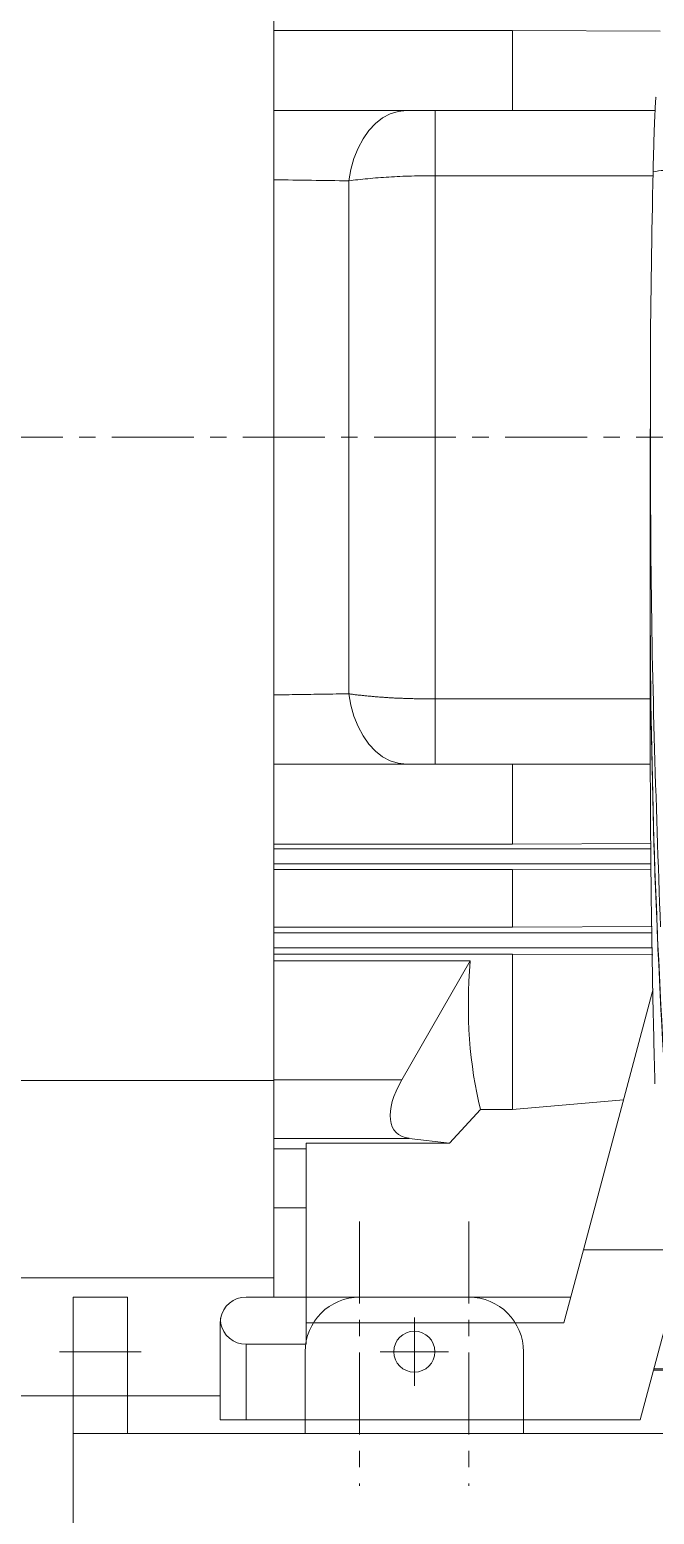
# Model space of a CAD drawing. Header units: inches. Extents: x -48 to 250, y -21 to 207.
# Drawn here: x 20.46 to 26.18, y 52.93 to 66.52 of the extents above; entities that cross this region are included whole.
import ezdxf

# ---------------------------------------------------------------- set-up
doc = ezdxf.new("R2010")
doc.units = ezdxf.units.IN
doc.header["$MEASUREMENT"] = 0
doc.linetypes.add('CENTERX2', pattern=[0.8, 0.5, -0.1, 0.1, -0.1])
doc.layers.add('Centerline', color=5, linetype='CENTERX2', lineweight=5)

# ---------------------------------------------------------------- blocks, each defined once
blk = doc.blocks.new('HHI 365TS FRONT VIEW')
at = {"color": 7, "linetype": 'Continuous', "lineweight": 5}
for p, q in [((-22.646, -5.892), (-22.646, 5.892)), ((-22.646, 3.725), (-20.461, 3.725)), ((-20.461, 3.725), (-19.111, 3.72)), ((-20.461, 2.992), (-20.461, 3.725)), ((-21.171, 2.396), (-21.171, 2.992)), ((-21.171, 2.992), (-19.157, 2.992)), ((-21.961, -2.349), (-21.961, 2.349)), ((-21.171, -2.396), (-21.171, 2.396)), ((-21.171, 2.396), (-19.175, 2.396)), ((-19.201, 0.079), (-19.201, -1.468)), ((-19.201, -1.468), (-19.201, -1.504)), ((-19.201, -1.504), (-19.201, -2.907)), ((-19.201, -1.504), (-19.201, -1.504)), ((-21.171, -2.992), (-21.171, -2.396)), ((-21.171, -2.396), (-19.201, -2.396)), ((-19.201, -3.137), (-19.201, -2.907)), ((-21.171, -2.992), (-19.201, -2.992)), ((-20.461, -3.725), (-20.461, -2.992)), ((-22.646, -3.725), (-20.461, -3.725)), ((-22.646, -3.77), (-19.195, -3.77)), ((-19.196, -3.72), (-20.461, -3.725)), ((-19.193, -3.907), (-22.646, -3.907)), ((-22.646, -3.957), (-20.461, -3.957)), ((-20.461, -3.957), (-19.192, -3.962)), ((-20.461, -4.485), (-20.461, -3.957)), ((-22.646, -4.485), (-20.461, -4.485)), ((-19.183, -4.48), (-20.461, -4.485)), ((-22.646, -4.537), (-19.182, -4.537)), ((-19.18, -4.675), (-22.646, -4.675)), ((-22.646, -4.734), (-20.461, -4.734)), ((-20.461, -4.734), (-19.178, -4.739)), ((-20.461, -6.157), (-20.461, -4.734)), ((-22.646, -4.796), (-20.849, -4.796)), ((-21.476, -5.884), (-20.849, -4.796)), ((-19.173, -5.052), (-19.813, -7.441)), ((-29.732, -5.892), (-22.646, -5.892)), ((-22.646, -5.884), (-21.476, -5.884)), ((-22.646, -5.892), (-22.646, -7.697)), ((-20.461, -6.157), (-19.445, -6.067)), ((-20.754, -6.157), (-21.039, -6.466)), ((-20.754, -6.157), (-20.461, -6.157)), ((-22.646, -6.421), (-21.409, -6.421)), ((-22.35, -6.516), (-22.646, -6.516)), ((-22.35, -6.466), (-22.35, -7.874)), ((-21.039, -6.466), (-22.35, -6.466)), ((-21.409, -6.421), (-21.039, -6.466)), ((-22.646, -7.057), (-22.35, -7.057)), ((-19.992, -8.11), (-19.813, -7.441)), ((-19.813, -7.441), (-18.874, -7.441)), ((-18.874, -7.441), (-19.292, -9)), ((-22.646, -7.697), (-29.732, -7.697)), ((-22.646, -7.874), (-22.646, -7.697)), ((-22.902, -7.874), (-22.35, -7.874)), ((-19.929, -7.874), (-22.35, -7.874)), ((-22.35, -7.874), (-22.35, -8.11)), ((-23.138, -8.11), (-23.138, -9)), ((-23.134, -8.11), (-23.138, -8.11)), ((-22.35, -8.307), (-22.35, -8.11)), ((-22.35, -8.11), (-19.992, -8.11)), ((-22.902, -9), (-22.902, -8.307)), ((-22.902, -8.307), (-22.35, -8.307)), ((-19.17, -8.543), (-12.303, -8.543)), ((-19.17, -8.543), (-12.303, -8.543)), ((-19.166, -8.53), (-12.306, -8.53)), ((-29.733, -8.78), (-23.138, -8.78)), ((-23.138, -9), (-22.902, -9)), ((-19.292, -9), (-22.902, -9))]:
    blk.add_line(p, q, dxfattribs=at)
at = {"color": 7, "linetype": 'Continuous', "lineweight": 5, "flags": 128}
for points in [[(-21.961, 2.349), (-21.942, 2.454), (-21.914, 2.555), (-21.876, 2.649), (-21.83, 2.735), (-21.777, 2.81), (-21.716, 2.874), (-21.651, 2.925), (-21.581, 2.962), (-21.508, 2.985), (-21.434, 2.992)], [(-21.434, -2.992), (-21.508, -2.985), (-21.581, -2.962), (-21.651, -2.925), (-21.716, -2.874), (-21.777, -2.81), (-21.83, -2.735), (-21.876, -2.649), (-21.914, -2.555), (-21.942, -2.454), (-21.961, -2.349)]]:
    blk.add_lwpolyline(points, dxfattribs=at)
at = {"color": 7, "linetype": 'Continuous', "lineweight": 5}
for centre, radius, start, end in [((-19.04, 1.867), 0.579, 83.8318, 103.4424), ((52.223, -1.468), 71.424, 180.00028, 183.55318), ((52.224, -1.504), 71.425, 180.00029, 183.55496), ((-22.902, -8.11), 0.236, 90, 170.4059), ((-22.902, -8.11), 0.236, 170.4059, 180), ((-22.902, -8.071), 0.236, 189.5941, 270)]:
    blk.add_arc(centre, radius, start, end, dxfattribs=at)
for centre, major_axis, start_param, end_param in [((-12.775, 0), (7.333, 7.333), 2.641666, 2.871906), ((-20.992, -5.832), (0.535, 0.535), 2.094395, 3.490659)]:
    blk.add_ellipse(centre, major_axis=major_axis, ratio=0.466308, start_param=start_param, end_param=end_param, dxfattribs=at)
for points in [[(-21.434, 2.992), (-21.839, 2.992), (-22.243, 2.992), (-22.646, 2.992)], [(-22.646, 2.359), (-22.418, 2.356), (-22.19, 2.352), (-21.961, 2.349)], [(-22.646, -2.992), (-22.243, -2.992), (-21.839, -2.992), (-21.434, -2.992)], [(-23.134, -8.071), (-23.137, -8.084), (-23.137, -8.097), (-23.134, -8.11)]]:
    blk.add_open_spline(points, degree=3, dxfattribs=at)
for points, knots in [([(-21.434, 2.992), (-21.431, 2.992), (-21.425, 2.992), (-21.416, 2.992), (-21.406, 2.992), (-21.397, 2.992), (-21.387, 2.992), (-21.37, 2.992), (-21.346, 2.992), (-21.313, 2.992), (-21.278, 2.992), (-21.247, 2.992), (-21.219, 2.992), (-21.195, 2.992), (-21.179, 2.992), (-21.171, 2.992)], [0, 0, 0, 0, 0.041951, 0.083789, 0.125554, 0.167286, 0.209024, 0.250807, 0.375479, 0.49995, 0.624829, 0.749601, 0.833135, 0.91649, 1, 1, 1, 1]), ([(-19.175, 2.431), (-19.175, 2.436), (-19.175, 2.447), (-19.174, 2.464), (-19.174, 2.48), (-19.173, 2.496), (-19.173, 2.513), (-19.173, 2.529), (-19.172, 2.545), (-19.171, 2.577), (-19.17, 2.625), (-19.168, 2.686), (-19.167, 2.745), (-19.164, 2.819), (-19.161, 2.904), (-19.158, 2.975), (-19.155, 3.021), (-19.154, 3.051), (-19.152, 3.076), (-19.151, 3.092), (-19.15, 3.102), (-19.149, 3.108), (-19.149, 3.112), (-19.148, 3.114), (-19.148, 3.115)], [0, 0, 0, 0, 0.015643, 0.031264, 0.046873, 0.062475, 0.078079, 0.093693, 0.109323, 0.124978, 0.187497, 0.25007, 0.312436, 0.374861, 0.49995, 0.624503, 0.687145, 0.749802, 0.812093, 0.874394, 0.905828, 0.937199, 0.968568, 1, 1, 1, 1]), ([(-21.961, 2.349), (-21.908, 2.356), (-21.85, 2.363), (-21.726, 2.375), (-21.662, 2.38), (-21.561, 2.386), (-21.527, 2.388), (-21.458, 2.391), (-21.422, 2.392), (-21.315, 2.395), (-21.243, 2.396), (-21.171, 2.396)], [0, 0, 0, 0, 0.25, 0.25, 0.5, 0.5, 0.625, 0.625, 0.75, 0.75, 1, 1, 1, 1]), ([(-19.198, 0.079), (-19.199, 0.289), (-19.202, 1.074), (-19.186, 1.857), (-19.175, 2.431)], [0, 0, 0, 0, 0.268088, 1, 1, 1, 1]), ([(-19.107, -4.483), (-19.128, -3.904), (-19.169, -2.749), (-19.198, -1.228), (-19.198, -0.286), (-19.198, 0.079)], [0, 0, 0, 0, 0.380367, 0.759806, 1, 1, 1, 1]), ([(-22.646, -2.359), (-22.572, -2.358), (-22.421, -2.356), (-22.193, -2.352), (-22.039, -2.35), (-21.961, -2.349)], [0, 0, 0, 0, 0.325346, 0.658678, 1, 1, 1, 1]), ([(-21.961, -2.349), (-21.956, -2.35), (-21.944, -2.351), (-21.928, -2.353), (-21.911, -2.356), (-21.893, -2.358), (-21.876, -2.36), (-21.858, -2.362), (-21.84, -2.364), (-21.822, -2.366), (-21.804, -2.368), (-21.785, -2.37), (-21.767, -2.371), (-21.748, -2.373), (-21.729, -2.375), (-21.71, -2.376), (-21.691, -2.378), (-21.672, -2.379), (-21.653, -2.38), (-21.633, -2.382), (-21.614, -2.383), (-21.587, -2.385), (-21.553, -2.387), (-21.512, -2.389), (-21.47, -2.39), (-21.428, -2.392), (-21.385, -2.393), (-21.343, -2.395), (-21.3, -2.395), (-21.257, -2.396), (-21.214, -2.396), (-21.185, -2.396), (-21.171, -2.396)], [0, 0, 0, 0, 0.02569, 0.051308, 0.076854, 0.102328, 0.12773, 0.153061, 0.17832, 0.203507, 0.228622, 0.253666, 0.278638, 0.303538, 0.328367, 0.353124, 0.37781, 0.402425, 0.426968, 0.45144, 0.475841, 0.50017, 0.550543, 0.600828, 0.651025, 0.701136, 0.75116, 0.801098, 0.85095, 0.900717, 0.950401, 1, 1, 1, 1]), ([(-21.434, -2.992), (-21.416, -2.992), (-21.397, -2.992), (-21.356, -2.992), (-21.335, -2.992), (-21.301, -2.992), (-21.29, -2.992), (-21.266, -2.992), (-21.255, -2.992), (-21.219, -2.992), (-21.195, -2.992), (-21.171, -2.992)], [0, 0, 0, 0, 0.25, 0.25, 0.5, 0.5, 0.625, 0.625, 0.75, 0.75, 1, 1, 1, 1]), ([(-19.201, -3.137), (-19.201, -3.141), (-19.201, -3.147), (-19.2, -3.158), (-19.2, -3.168), (-19.2, -3.179), (-19.2, -3.19), (-19.2, -3.202), (-19.2, -3.213), (-19.2, -3.225), (-19.2, -3.252), (-19.2, -3.295), (-19.2, -3.357), (-19.199, -3.422), (-19.199, -3.476), (-19.198, -3.518), (-19.198, -3.546), (-19.198, -3.574), (-19.198, -3.602), (-19.198, -3.621), (-19.198, -3.63)], [0, 0, 0, 0, 0.02797, 0.055883, 0.083755, 0.111604, 0.139447, 0.167301, 0.195185, 0.223115, 0.251109, 0.375707, 0.500405, 0.625433, 0.750543, 0.80053, 0.85037, 0.900161, 0.950005, 1, 1, 1, 1]), ([(-19.198, -3.63), (-19.197, -3.699), (-19.196, -3.836), (-19.194, -4.038), (-19.192, -4.235), (-19.189, -4.427), (-19.186, -4.613), (-19.183, -4.795), (-19.18, -4.971), (-19.177, -5.142), (-19.173, -5.308), (-19.169, -5.468), (-19.166, -5.624), (-19.162, -5.774), (-19.159, -5.872), (-19.158, -5.921)], [0, 0, 0, 0, 0.0905392, 0.1788091, 0.2648095, 0.3485407, 0.4300025, 0.5091949, 0.586118, 0.6607717, 0.7331561, 0.8032711, 0.8711167, 0.936693, 1, 1, 1, 1])]:
    blk.add_open_spline(points, degree=3, knots=knots, dxfattribs=at)
at = {"layer": 'Centerline', "linetype": 'CENTERX2', "lineweight": 5, "ltscale": 1.5}
for p, q in [((-34.93, 0), (2.891, 0)), ((-21.862, -7.183), (-21.862, -9.603)), ((-20.862, -7.183), (-20.862, -9.603))]:
    blk.add_line(p, q, dxfattribs=at)

msp = doc.modelspace()

# ---------------------------------------------------------------- linework, layer by layer
at = {"linetype": 'Continuous', "lineweight": 5}
for p, q in [((20.856, 54.916), (20.856, 53.666)), ((20.856, 54.916), (21.356, 54.916)), ((21.356, 54.916), (21.356, 53.666)), ((24.481, 54.916), (23.481, 54.916)), ((22.981, 54.416), (22.981, 53.666)), ((24.981, 53.666), (24.981, 54.416)), ((20.856, 53.666), (38.356, 53.666)), ((20.856, 52.666), (20.856, 53.666)), ((21.356, 53.666), (21.856, 53.666))]:
    msp.add_line(p, q, dxfattribs=at)
msp.add_circle((23.981, 54.416), 0.188, dxfattribs=at)
for centre, start, end in [((23.481, 54.416), 90, 180), ((24.481, 54.416), 0, 90)]:
    msp.add_arc(centre, 0.5, start, end, dxfattribs=at)
at = {"layer": 'Centerline', "linetype": 'Continuous', "lineweight": 5}
for p, q in [((23.981, 54.104), (23.981, 54.729)), ((20.731, 54.416), (21.481, 54.416)), ((24.294, 54.416), (23.669, 54.416))]:
    msp.add_line(p, q, dxfattribs=at)

# ---------------------------------------------------------------- block references
at = {"color": 7, "lineweight": 5}
msp.add_blockref('HHI 365TS FRONT VIEW', (45.342, 62.791), dxfattribs=at)

doc.saveas('drawing.dxf')
